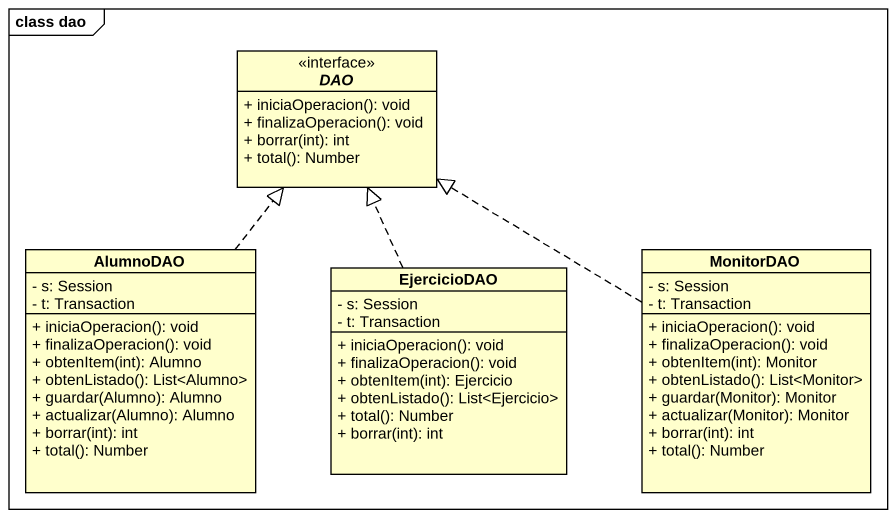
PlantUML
@startuml
mainframe class dao
hide circle
hide empty members
skinparam classAttributeIconSize 0
interface DAO <<interface>> {
  + iniciaOperacion(): void
  + finalizaOperacion(): void
  + borrar(int): int
  + total(): Number
}
class AlumnoDAO {
  - s: Session
  - t: Transaction
  + iniciaOperacion(): void
  + finalizaOperacion(): void
  + obtenItem(int): Alumno
  + obtenListado(): List<Alumno>
  + guardar(Alumno): Alumno
  + actualizar(Alumno): Alumno
  + borrar(int): int
  + total(): Number
}
class EjercicioDAO {
  - s: Session
  - t: Transaction
  + iniciaOperacion(): void
  + finalizaOperacion(): void
  + obtenItem(int): Ejercicio
  + obtenListado(): List<Ejercicio>
  + total(): Number
  + borrar(int): int
}
class MonitorDAO {
  - s: Session
  - t: Transaction
  + iniciaOperacion(): void
  + finalizaOperacion(): void
  + obtenItem(int): Monitor
  + obtenListado(): List<Monitor>
  + guardar(Monitor): Monitor
  + actualizar(Monitor): Monitor
  + borrar(int): int
  + total(): Number
}
AlumnoDAO .up.|> DAO
EjercicioDAO .up.|> DAO
MonitorDAO .up.|> DAO
@enduml
